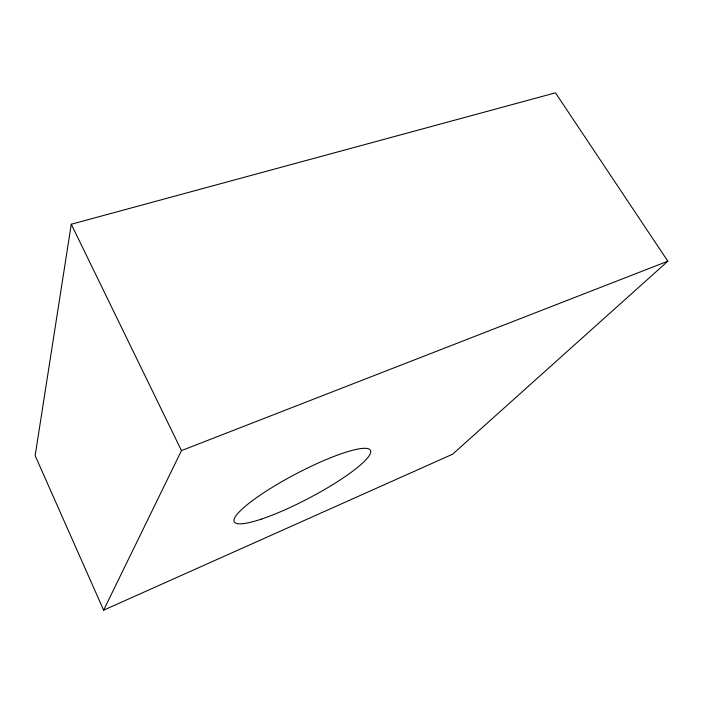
<?xml version="1.0" encoding="UTF-8"?>
<svg xmlns="http://www.w3.org/2000/svg" width="703" height="703" viewBox="0 0 703 703"><rect width="100%" height="100%" fill="white"/><g stroke="black" fill="none" stroke-linecap="round" stroke-linejoin="round"><path stroke-width="1.05" d="M71.275 224.239L35.15 455.606L103.622 610.169L452.627 454.182L667.85 261.191L555.467 92.831L71.275 224.239L181.471 450.614L103.622 610.169M181.471 450.614L667.85 261.191M261.27 519.148A76.908 13.761 -27.7 0 0 370.226 453.786A76.908 13.761 -27.7 0 0 275.418 485.421A76.908 13.761 -27.7 0 0 261.27 519.148"/></g></svg>
